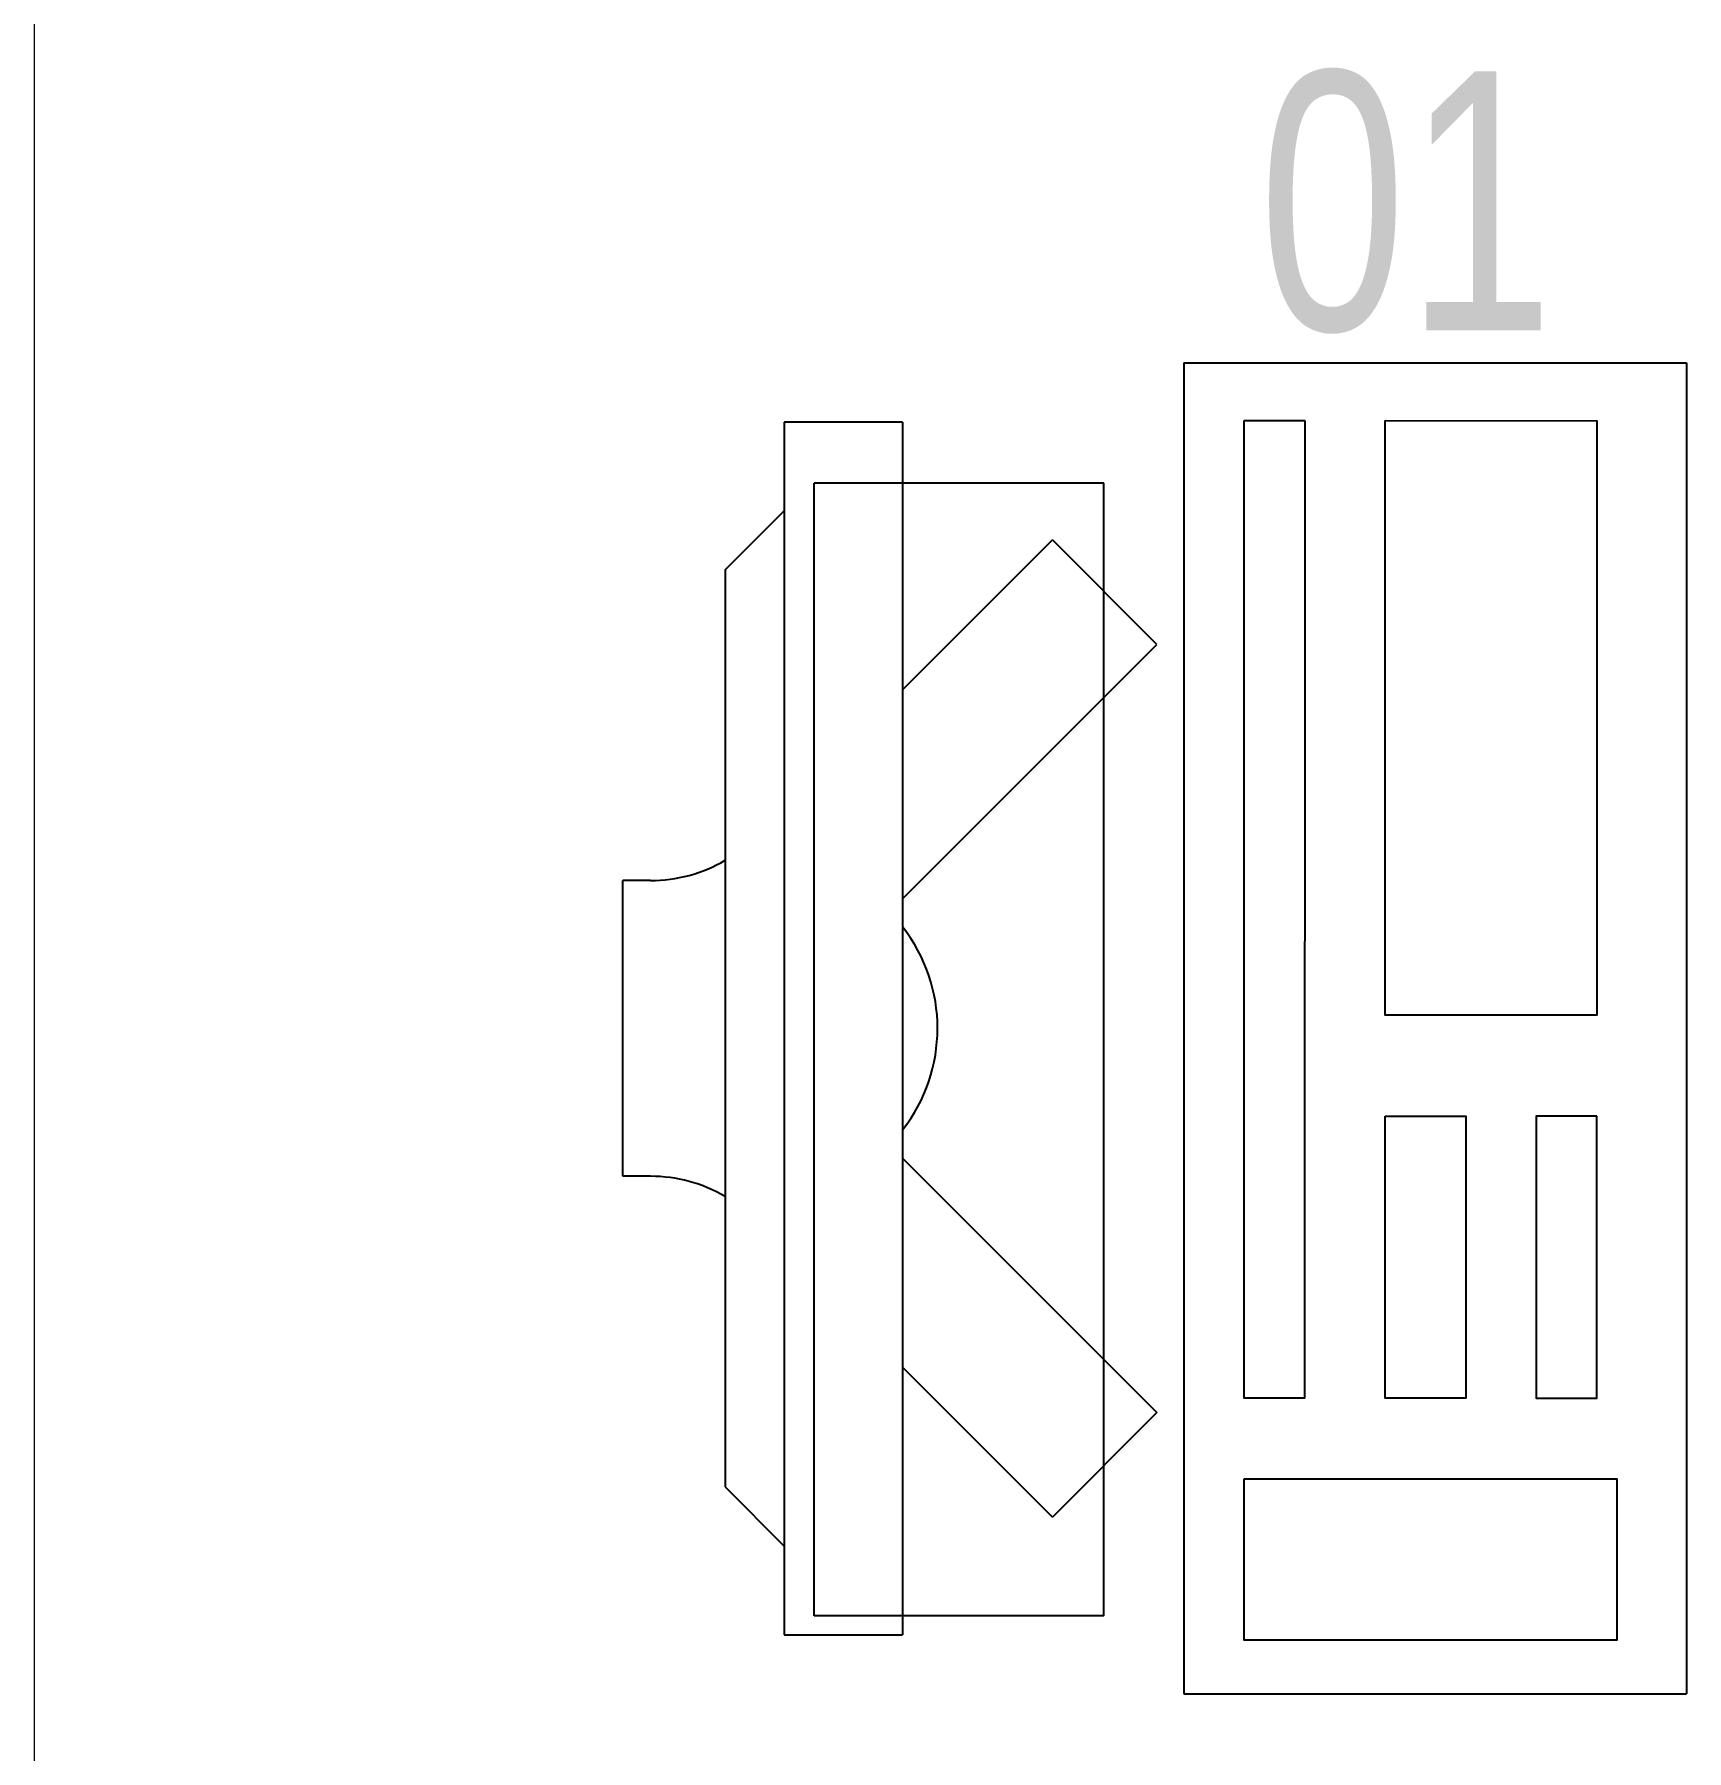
# Model space of a CAD drawing. Header units: millimetres. Extents: x 26027 to 581921, y 7230 to 233891.
# Drawn here: x 478386 to 478944, y 151806 to 152386 of the extents above; entities that cross this region are included whole.
import ezdxf

# ---------------------------------------------------------------- set-up
doc = ezdxf.new("R2010")
doc.units = ezdxf.units.MM
doc.header["$LTSCALE"] = 5
doc.layers.add('GE-ARCHITECTURAL_ELEMENTS', color=8, linetype='Continuous')
doc.layers.add('Medical Equipment and Furniture', color=163, linetype='Continuous', lineweight=0)
doc.styles.add('X3G_ENTITY_257CFD', font='swisscl.ttf', dxfattribs={"height": 200})

# ---------------------------------------------------------------- blocks, each defined once
blk = doc.blocks.new('ITCWLS1-P')
at = {"layer": 'GE-ARCHITECTURAL_ELEMENTS'}
for p, q in [((-0.17, 0.45), (-0.17, 0)), ((-0.17, 0.45), (0, 0.45)), ((0, 0.45), (0, 0)), ((-0.26509, 0.43, 0), (-0.30509, 0.43, 0)), ((-0.30509, 0.43, 0), (-0.30509, 0.02, 0)), ((-0.26509, 0.43, 0), (-0.26509, 0.02, 0)), ((-0.14957, 0.43047), (-0.12914, 0.43047)), ((-0.12914, 0.43047), (-0.12914, 0.40893)), ((-0.197, 0.40939), (-0.295, 0.40939)), ((-0.295, 0.02639), (-0.295, 0.40939)), ((-0.197, 0.02639), (-0.197, 0.40939)), ((-0.32509, 0.38, 0), (-0.30509, 0.4, 0)), ((-0.32509, 0.38, 0), (-0.32509, 0.07, 0)), ((-0.35032, 0.275), (-0.35961, 0.275)), ((-0.35961, 0.175), (-0.35961, 0.275)), ((-0.35032, 0.175), (-0.35961, 0.175)), ((-0.32509, 0.07, 0), (-0.30509, 0.05, 0)), ((-0.197, 0.02639), (-0.295, 0.02639)), ((-0.30509, 0.02, 0), (-0.26509, 0.02, 0)), ((-0.17, 0), (0, 0))]:
    blk.add_line(p, q, dxfattribs=at)
at = {"layer": 'GE-ARCHITECTURAL_ELEMENTS', "extrusion": (2.48281e-10, 3.18408e-10, -1)}
for p, q in [((-0.26509, 0.33952), (-0.21443, 0.39019)), ((-0.17907, 0.35483), (-0.21443, 0.39019)), ((-0.26509, 0.26881), (-0.17907, 0.35483))]:
    blk.add_line(p, q, dxfattribs=at)
at = {"layer": 'GE-ARCHITECTURAL_ELEMENTS', "extrusion": (2.48281e-10, -3.18408e-10, -1)}
for p, q in [((-0.26509, 0.18119), (-0.17907, 0.09517)), ((-0.26509, 0.11048), (-0.21443, 0.05981)), ((-0.17907, 0.09517), (-0.21443, 0.05981))]:
    blk.add_line(p, q, dxfattribs=at)
at = {"layer": 'GE-ARCHITECTURAL_ELEMENTS'}
for points in [[(-0.12914, 0.40893), (-0.12914, 0.09996), (-0.14957, 0.09996), (-0.14957, 0.43047)], [(-0.14957, 0.09997), (-0.14957, 0.09997), (-0.14957, 0.09997), (-0.14957, 0.09997), (-0.14957, 0.09997), (-0.14957, 0.09997), (-0.14957, 0.09997), (-0.14957, 0.09997), (-0.14957, 0.09997)], [(-0.14957, 0.09997), (-0.14957, 0.09997), (-0.14957, 0.09997), (-0.14957, 0.09997), (-0.14957, 0.09997), (-0.14957, 0.09997), (-0.14957, 0.09997), (-0.14957, 0.09997), (-0.14957, 0.09997), (-0.14957, 0.09997), (-0.14957, 0.09997), (-0.14957, 0.09997), (-0.14957, 0.09997), (-0.14957, 0.09997), (-0.14957, 0.09997), (-0.14957, 0.09997), (-0.14957, 0.09997), (-0.14957, 0.09997)], [(-0.14957, 0.09996), (-0.14957, 0.09996), (-0.14957, 0.09996), (-0.14957, 0.09996), (-0.14957, 0.09996), (-0.14957, 0.09996), (-0.14957, 0.09996), (-0.14957, 0.09996), (-0.14957, 0.09996), (-0.14957, 0.09996)], [(-0.14957, 0.09996), (-0.14957, 0.09996), (-0.14957, 0.09996), (-0.14957, 0.09996), (-0.14957, 0.09996), (-0.14957, 0.09996), (-0.14957, 0.09996)], [(-0.14957, 0.09997), (-0.14957, 0.09997), (-0.14957, 0.09997), (-0.14957, 0.09997), (-0.14957, 0.09997), (-0.14957, 0.09997), (-0.14957, 0.09997), (-0.14957, 0.09997), (-0.14957, 0.09997), (-0.14957, 0.09997)], [(-0.14957, 0.09997), (-0.14957, 0.09997), (-0.14957, 0.09997), (-0.14957, 0.09997), (-0.14957, 0.09997), (-0.14957, 0.09997), (-0.14957, 0.09997), (-0.14957, 0.09997), (-0.14957, 0.09997), (-0.14957, 0.09997), (-0.14957, 0.09997), (-0.14957, 0.09997), (-0.14957, 0.09997), (-0.14957, 0.09997), (-0.14957, 0.09997)], [(-0.14957, 0.09997), (-0.14957, 0.09997), (-0.14957, 0.09997), (-0.14957, 0.09997), (-0.14957, 0.09997), (-0.14957, 0.09997), (-0.14957, 0.09997), (-0.14957, 0.09997), (-0.14957, 0.09997), (-0.14957, 0.09997)], [(-0.14957, 0.09997), (-0.14957, 0.09997), (-0.14957, 0.09997), (-0.14957, 0.09997), (-0.14957, 0.09997), (-0.14957, 0.09997), (-0.14957, 0.09997), (-0.14957, 0.09997), (-0.14957, 0.09997), (-0.14957, 0.09997)], [(-0.14957, 0.09996), (-0.14957, 0.09996), (-0.14957, 0.09996), (-0.14957, 0.09996), (-0.14957, 0.09996), (-0.14957, 0.09996), (-0.14957, 0.09996), (-0.14957, 0.09996), (-0.14957, 0.09996), (-0.14957, 0.09996), (-0.14957, 0.09996), (-0.14957, 0.09996), (-0.14957, 0.09996), (-0.14957, 0.09996), (-0.14957, 0.09996), (-0.14957, 0.09996), (-0.14957, 0.09996), (-0.14957, 0.09996), (-0.14957, 0.09997), (-0.14957, 0.09997), (-0.14957, 0.09997), (-0.14957, 0.09997), (-0.14957, 0.09997), (-0.14957, 0.09997), (-0.14957, 0.09997), (-0.14957, 0.09997), (-0.14957, 0.09997), (-0.14957, 0.09997), (-0.14957, 0.09997), (-0.14957, 0.09997), (-0.14957, 0.09997), (-0.14957, 0.09997), (-0.14956, 0.09997), (-0.14956, 0.09997), (-0.14956, 0.09997), (-0.14956, 0.09996), (-0.14956, 0.09996), (-0.14956, 0.09996), (-0.14956, 0.09996), (-0.14956, 0.09996), (-0.14956, 0.09996), (-0.14956, 0.09996), (-0.14956, 0.09996), (-0.14956, 0.09996), (-0.14956, 0.09996), (-0.14956, 0.09996), (-0.14956, 0.09996), (-0.14956, 0.09996), (-0.14957, 0.09996), (-0.14957, 0.09996), (-0.14957, 0.09996), (-0.14957, 0.09996), (-0.14957, 0.09996), (-0.14957, 0.09996)], [(-0.14957, 0.09996), (-0.14957, 0.09996), (-0.14957, 0.09996), (-0.14957, 0.09996), (-0.14957, 0.09996), (-0.14957, 0.09996), (-0.14957, 0.09996), (-0.14957, 0.09996), (-0.14957, 0.09996), (-0.14957, 0.09996), (-0.14957, 0.09997), (-0.14957, 0.09997), (-0.14957, 0.09997), (-0.14957, 0.09996), (-0.14957, 0.09996), (-0.14957, 0.09996), (-0.14957, 0.09996), (-0.14957, 0.09996), (-0.14957, 0.09996), (-0.14957, 0.09997), (-0.14957, 0.09997), (-0.14957, 0.09997), (-0.14957, 0.09997), (-0.14957, 0.09997), (-0.14957, 0.09997), (-0.14957, 0.09997), (-0.14957, 0.09997), (-0.14957, 0.09997), (-0.14957, 0.09997), (-0.14957, 0.09997), (-0.14957, 0.09997), (-0.14957, 0.09997), (-0.14957, 0.09997), (-0.14957, 0.09997), (-0.14957, 0.09997), (-0.14957, 0.09997), (-0.14957, 0.09997), (-0.14957, 0.09997), (-0.14957, 0.09997), (-0.14957, 0.09997), (-0.14957, 0.09997), (-0.14957, 0.09997), (-0.14957, 0.09997), (-0.14957, 0.09997), (-0.14957, 0.09997), (-0.14957, 0.09997), (-0.14957, 0.09997), (-0.14957, 0.09997), (-0.14957, 0.09997), (-0.14957, 0.09997), (-0.14957, 0.09997), (-0.14957, 0.09997), (-0.14957, 0.09997), (-0.14957, 0.09997), (-0.14957, 0.09997), (-0.14957, 0.09997), (-0.14957, 0.09997), (-0.14957, 0.09997), (-0.14957, 0.09997), (-0.14957, 0.09997), (-0.14957, 0.09997), (-0.14957, 0.09997), (-0.14957, 0.09997), (-0.14957, 0.09997), (-0.14957, 0.09997), (-0.14957, 0.09997), (-0.14957, 0.09997), (-0.14957, 0.09997), (-0.14957, 0.09997), (-0.14957, 0.09997), (-0.14957, 0.09997), (-0.14957, 0.09997), (-0.14957, 0.09997), (-0.14957, 0.09997), (-0.14957, 0.09997), (-0.14957, 0.09997), (-0.14957, 0.09997), (-0.14957, 0.09997), (-0.14957, 0.09997), (-0.14957, 0.09997), (-0.14956, 0.09997), (-0.14957, 0.09997), (-0.14957, 0.09997), (-0.14957, 0.09997), (-0.14957, 0.09997), (-0.14956, 0.09997), (-0.14957, 0.09997), (-0.14957, 0.09997), (-0.14957, 0.09997), (-0.14957, 0.09997), (-0.14957, 0.09997), (-0.14957, 0.09997), (-0.14957, 0.09997), (-0.14957, 0.09997), (-0.14957, 0.09997), (-0.14957, 0.09997), (-0.14956, 0.09997), (-0.14957, 0.09996), (-0.14957, 0.09996), (-0.14957, 0.09996), (-0.14956, 0.09996), (-0.14957, 0.09996), (-0.14957, 0.09996), (-0.14957, 0.09996), (-0.14957, 0.09996), (-0.14957, 0.09996), (-0.14957, 0.09996), (-0.14957, 0.09996), (-0.14957, 0.09996), (-0.14957, 0.09996), (-0.14957, 0.09996)], [(-0.14957, 0.09996), (-0.14957, 0.09996), (-0.14957, 0.09996), (-0.14957, 0.09996), (-0.14957, 0.09996), (-0.14957, 0.09996), (-0.14957, 0.09996), (-0.14957, 0.09996)], [(-0.14957, 0.09996), (-0.14957, 0.09996), (-0.14957, 0.09996), (-0.14957, 0.09996), (-0.14957, 0.09996), (-0.14957, 0.09996), (-0.14957, 0.09996), (-0.14957, 0.09996), (-0.14957, 0.09996), (-0.14957, 0.09996), (-0.14957, 0.09996), (-0.14957, 0.09996), (-0.14957, 0.09996), (-0.14957, 0.09996), (-0.14957, 0.09996), (-0.14957, 0.09996), (-0.14957, 0.09996), (-0.14957, 0.09996), (-0.14957, 0.09996), (-0.14957, 0.09996), (-0.14957, 0.09996), (-0.14957, 0.09996), (-0.14957, 0.09996), (-0.14957, 0.09996), (-0.14957, 0.09996), (-0.14957, 0.09996), (-0.14957, 0.09996), (-0.14957, 0.09996), (-0.14957, 0.09996), (-0.14957, 0.09996), (-0.14957, 0.09996), (-0.14957, 0.09996), (-0.14957, 0.09996), (-0.14957, 0.09996), (-0.14957, 0.09996), (-0.14957, 0.09996), (-0.14957, 0.09996), (-0.14957, 0.09996), (-0.14957, 0.09996), (-0.14957, 0.09996), (-0.14957, 0.09996), (-0.14957, 0.09996), (-0.14957, 0.09996), (-0.14957, 0.09996), (-0.14957, 0.09996), (-0.14957, 0.09996), (-0.14957, 0.09996), (-0.14957, 0.09996), (-0.14956, 0.09996), (-0.14956, 0.09996), (-0.14956, 0.09996), (-0.14956, 0.09996), (-0.14957, 0.09996), (-0.14957, 0.09996), (-0.14957, 0.09996), (-0.14957, 0.09996), (-0.14957, 0.09996), (-0.14957, 0.09996), (-0.14956, 0.09996), (-0.14957, 0.09996), (-0.14957, 0.09996), (-0.14957, 0.09996), (-0.14957, 0.09996), (-0.14957, 0.09996), (-0.14957, 0.09996), (-0.14957, 0.09996), (-0.14957, 0.09996), (-0.14957, 0.09996), (-0.14957, 0.09996), (-0.14956, 0.09996), (-0.14956, 0.09996), (-0.14957, 0.09996), (-0.14957, 0.09996), (-0.14957, 0.09996), (-0.14957, 0.09996), (-0.14957, 0.09996), (-0.14957, 0.09996), (-0.14957, 0.09996), (-0.14957, 0.09996), (-0.14957, 0.09996), (-0.14957, 0.09996), (-0.14957, 0.09996), (-0.14957, 0.09996), (-0.14957, 0.09996), (-0.14957, 0.09996), (-0.14957, 0.09996), (-0.14957, 0.09996), (-0.14957, 0.09996), (-0.14957, 0.09996)], [(-0.14957, 0.09996), (-0.14957, 0.09996), (-0.14957, 0.09996), (-0.14957, 0.09996), (-0.14957, 0.09996), (-0.14957, 0.09996), (-0.14957, 0.09996), (-0.14957, 0.09996), (-0.14957, 0.09996), (-0.14957, 0.09996), (-0.14957, 0.09996), (-0.14957, 0.09996)], [(-0.14957, 0.09996), (-0.14957, 0.09996), (-0.14956, 0.09996), (-0.14956, 0.09996), (-0.14956, 0.09996), (-0.14956, 0.09996), (-0.14957, 0.09996)], [(-0.14957, 0.09996), (-0.14957, 0.09996), (-0.14957, 0.09996), (-0.14957, 0.09996), (-0.14957, 0.09996), (-0.14957, 0.09996), (-0.14957, 0.09996), (-0.14957, 0.09996), (-0.14957, 0.09996), (-0.14956, 0.09996), (-0.14956, 0.09996), (-0.14956, 0.09996), (-0.14956, 0.09996), (-0.14956, 0.09996), (-0.14956, 0.09996), (-0.14956, 0.09996), (-0.14957, 0.09996)]]:
    blk.add_lwpolyline(points, dxfattribs=at)
for points in [[(-0.1019, 0.43047), (-0.03039, 0.43047), (-0.03039, 0.22944), (-0.1019, 0.22944)], [(-0.1019, 0.19536), (-0.07466, 0.19536), (-0.07466, 0.09996), (-0.1019, 0.09996)], [(-0.03039, 0.19536), (-0.05082, 0.19536), (-0.05082, 0.09996), (-0.03039, 0.09996)], [(-0.14956, 0.09996), (-0.14956, 0.09996), (-0.14956, 0.09996), (-0.14956, 0.09996), (-0.14956, 0.09996), (-0.14956, 0.09996), (-0.14956, 0.09996), (-0.14956, 0.09996), (-0.14957, 0.09996), (-0.14957, 0.09996), (-0.14957, 0.09996), (-0.14957, 0.09996), (-0.14957, 0.09996), (-0.14957, 0.09996), (-0.14957, 0.09996), (-0.14957, 0.09996), (-0.14957, 0.09996), (-0.14957, 0.09996), (-0.14957, 0.09996), (-0.14957, 0.09996), (-0.14957, 0.09996), (-0.14957, 0.09996), (-0.14957, 0.09996), (-0.14957, 0.09996), (-0.14957, 0.09996), (-0.14957, 0.09996), (-0.14957, 0.09996), (-0.14957, 0.09996), (-0.14957, 0.09996), (-0.14957, 0.09996), (-0.14957, 0.09996), (-0.14957, 0.09996), (-0.14957, 0.09996), (-0.14957, 0.09996), (-0.14957, 0.09996), (-0.14957, 0.09996), (-0.14957, 0.09996), (-0.14957, 0.09996), (-0.14957, 0.09996), (-0.14957, 0.09996), (-0.14957, 0.09996), (-0.14957, 0.09996), (-0.14957, 0.09996), (-0.14957, 0.09996), (-0.14957, 0.09996), (-0.14957, 0.09996), (-0.14957, 0.09996), (-0.14957, 0.09996), (-0.14957, 0.09996), (-0.14957, 0.09996), (-0.14957, 0.09996), (-0.14957, 0.09996), (-0.14957, 0.09996), (-0.14957, 0.09996), (-0.14957, 0.09996), (-0.14957, 0.09996), (-0.14957, 0.09996), (-0.14956, 0.09996), (-0.14956, 0.09996), (-0.14956, 0.09996), (-0.14956, 0.09996), (-0.14956, 0.09996), (-0.14956, 0.09996), (-0.14956, 0.09996), (-0.14956, 0.09996), (-0.14956, 0.09996), (-0.14956, 0.09996), (-0.14956, 0.09996), (-0.14956, 0.09996), (-0.14956, 0.09996), (-0.14956, 0.09996), (-0.14956, 0.09996), (-0.14956, 0.09996), (-0.14956, 0.09996), (-0.14956, 0.09996), (-0.14956, 0.09996), (-0.14956, 0.09996), (-0.14956, 0.09996), (-0.14956, 0.09996), (-0.14956, 0.09996), (-0.14956, 0.09996), (-0.14956, 0.09996), (-0.14956, 0.09996), (-0.14956, 0.09996), (-0.14956, 0.09996), (-0.14956, 0.09996), (-0.14956, 0.09996), (-0.14956, 0.09996), (-0.14956, 0.09996), (-0.14957, 0.09996), (-0.14957, 0.09996), (-0.14957, 0.09996), (-0.14957, 0.09996), (-0.14957, 0.09996), (-0.14957, 0.09996), (-0.14957, 0.09996), (-0.14957, 0.09996), (-0.14957, 0.09996), (-0.14957, 0.09996), (-0.14957, 0.09996), (-0.14957, 0.09996), (-0.14957, 0.09996), (-0.14957, 0.09996), (-0.14957, 0.09996), (-0.14957, 0.09996), (-0.14957, 0.09996), (-0.14957, 0.09996), (-0.14957, 0.09996), (-0.14957, 0.09996), (-0.14957, 0.09996), (-0.14957, 0.09996), (-0.14957, 0.09996), (-0.14957, 0.09996), (-0.14957, 0.09996), (-0.14957, 0.09996), (-0.14957, 0.09996), (-0.14957, 0.09996), (-0.14957, 0.09996), (-0.14957, 0.09996), (-0.14957, 0.09996), (-0.14957, 0.09996), (-0.14957, 0.09996), (-0.14957, 0.09996), (-0.14957, 0.09996), (-0.14957, 0.09996), (-0.14957, 0.09996), (-0.14957, 0.09996), (-0.14957, 0.09996), (-0.14957, 0.09996), (-0.14957, 0.09996), (-0.14957, 0.09996), (-0.14957, 0.09996), (-0.14957, 0.09996), (-0.14957, 0.09996), (-0.14957, 0.09996), (-0.14957, 0.09996), (-0.14957, 0.09996), (-0.14957, 0.09996), (-0.14957, 0.09996), (-0.14957, 0.09996), (-0.14957, 0.09996), (-0.14957, 0.09996), (-0.14957, 0.09996), (-0.14957, 0.09996), (-0.14957, 0.09996), (-0.14957, 0.09996), (-0.14957, 0.09996), (-0.14957, 0.09996), (-0.14957, 0.09996), (-0.14957, 0.09996), (-0.14957, 0.09996), (-0.14957, 0.09996), (-0.14957, 0.09996), (-0.14957, 0.09996), (-0.14956, 0.09996), (-0.14956, 0.09996), (-0.14956, 0.09996), (-0.14956, 0.09996), (-0.14956, 0.09996), (-0.14956, 0.09996), (-0.14956, 0.09996), (-0.14956, 0.09996), (-0.14956, 0.09996), (-0.14956, 0.09996), (-0.14956, 0.09996), (-0.14956, 0.09996), (-0.14956, 0.09996), (-0.14956, 0.09996), (-0.14956, 0.09996), (-0.14956, 0.09996), (-0.14956, 0.09996), (-0.14956, 0.09996), (-0.14956, 0.09996), (-0.14956, 0.09996), (-0.14956, 0.09996), (-0.14956, 0.09996), (-0.14956, 0.09996), (-0.14956, 0.09996), (-0.14956, 0.09996), (-0.14956, 0.09996), (-0.14956, 0.09996), (-0.14956, 0.09996), (-0.14956, 0.09996), (-0.14956, 0.09996), (-0.14956, 0.09996), (-0.14956, 0.09996), (-0.14956, 0.09996), (-0.14956, 0.09996), (-0.14956, 0.09996), (-0.14956, 0.09996), (-0.14956, 0.09996), (-0.14956, 0.09996), (-0.14956, 0.09996), (-0.14956, 0.09996), (-0.14956, 0.09996), (-0.14956, 0.09996), (-0.14956, 0.09996), (-0.14956, 0.09996), (-0.14956, 0.09996), (-0.14956, 0.09996), (-0.14956, 0.09996), (-0.14957, 0.09996), (-0.14957, 0.09996), (-0.14957, 0.09996), (-0.14957, 0.09996), (-0.14957, 0.09996), (-0.14957, 0.09996), (-0.14957, 0.09996), (-0.14957, 0.09996), (-0.14957, 0.09996), (-0.14957, 0.09996), (-0.14957, 0.09996), (-0.14957, 0.09996), (-0.14957, 0.09996), (-0.14957, 0.09996), (-0.14957, 0.09996), (-0.14957, 0.09996), (-0.14957, 0.09996), (-0.14957, 0.09996), (-0.14957, 0.09996), (-0.14957, 0.09996), (-0.14957, 0.09996), (-0.14957, 0.09996), (-0.14957, 0.09996), (-0.14957, 0.09996), (-0.14957, 0.09996), (-0.14957, 0.09996), (-0.14957, 0.09996), (-0.14957, 0.09996), (-0.14957, 0.09996), (-0.14957, 0.09996), (-0.14957, 0.09996), (-0.14957, 0.09996), (-0.14957, 0.09996), (-0.14957, 0.09996), (-0.14956, 0.09996), (-0.14956, 0.09996), (-0.14956, 0.09996), (-0.14956, 0.09996), (-0.14956, 0.09996), (-0.14956, 0.09996), (-0.14956, 0.09996), (-0.14956, 0.09996), (-0.14956, 0.09996), (-0.14956, 0.09996), (-0.14956, 0.09996), (-0.14956, 0.09996), (-0.14956, 0.09996), (-0.14956, 0.09996), (-0.14956, 0.09996), (-0.14956, 0.09996), (-0.14956, 0.09996), (-0.14956, 0.09996), (-0.14956, 0.09996), (-0.14956, 0.09996), (-0.14956, 0.09996), (-0.14956, 0.09996), (-0.14956, 0.09996), (-0.14956, 0.09996), (-0.14956, 0.09996), (-0.14956, 0.09996), (-0.14956, 0.09996), (-0.14956, 0.09996), (-0.14956, 0.09996), (-0.14956, 0.09996), (-0.14956, 0.09996), (-0.14956, 0.09996), (-0.14956, 0.09996), (-0.14956, 0.09996), (-0.14956, 0.09996), (-0.14956, 0.09996), (-0.14956, 0.09996), (-0.14956, 0.09996), (-0.14956, 0.09996), (-0.14956, 0.09996), (-0.14956, 0.09996), (-0.14956, 0.09996)], [(-0.14957, 0.09996), (-0.14957, 0.09996), (-0.14957, 0.09996), (-0.14957, 0.09996), (-0.14957, 0.09996), (-0.14957, 0.09996), (-0.14957, 0.09996), (-0.14957, 0.09996), (-0.14957, 0.09996), (-0.14957, 0.09996), (-0.14957, 0.09996), (-0.14957, 0.09996), (-0.14957, 0.09996), (-0.14957, 0.09996), (-0.14957, 0.09996), (-0.14957, 0.09996), (-0.14957, 0.09996), (-0.14957, 0.09996), (-0.14957, 0.09996), (-0.14957, 0.09996), (-0.14957, 0.09996), (-0.14957, 0.09996), (-0.14957, 0.09996), (-0.14957, 0.09996), (-0.14957, 0.09996), (-0.14957, 0.09996), (-0.14957, 0.09996), (-0.14957, 0.09996), (-0.14957, 0.09996), (-0.14957, 0.09996), (-0.14957, 0.09996), (-0.14957, 0.09996), (-0.14957, 0.09996), (-0.14957, 0.09996), (-0.14957, 0.09996), (-0.14957, 0.09996), (-0.14957, 0.09996), (-0.14957, 0.09996), (-0.14957, 0.09996), (-0.14957, 0.09996), (-0.14957, 0.09996), (-0.14957, 0.09996), (-0.14957, 0.09996), (-0.14957, 0.09996), (-0.14957, 0.09996), (-0.14957, 0.09996), (-0.14957, 0.09996), (-0.14957, 0.09996), (-0.14957, 0.09996), (-0.14957, 0.09996), (-0.14957, 0.09996), (-0.14957, 0.09996), (-0.14957, 0.09996), (-0.14957, 0.09996), (-0.14957, 0.09996), (-0.14957, 0.09996), (-0.14957, 0.09996), (-0.14957, 0.09996), (-0.14957, 0.09996), (-0.14957, 0.09996), (-0.14957, 0.09996), (-0.14957, 0.09996), (-0.14957, 0.09996), (-0.14957, 0.09996), (-0.14957, 0.09996), (-0.14957, 0.09996), (-0.14957, 0.09996), (-0.14957, 0.09996), (-0.14957, 0.09996), (-0.14957, 0.09996), (-0.14957, 0.09996), (-0.14957, 0.09996), (-0.14957, 0.09996), (-0.14957, 0.09996), (-0.14957, 0.09996), (-0.14957, 0.09996), (-0.14957, 0.09996), (-0.14957, 0.09996), (-0.14957, 0.09996), (-0.14957, 0.09996), (-0.14957, 0.09996), (-0.14957, 0.09996), (-0.14957, 0.09996), (-0.14957, 0.09996), (-0.14957, 0.09996), (-0.14957, 0.09996), (-0.14957, 0.09996), (-0.14957, 0.09996), (-0.14957, 0.09996), (-0.14957, 0.09996), (-0.14957, 0.09996), (-0.14957, 0.09996), (-0.14957, 0.09996), (-0.14957, 0.09996), (-0.14957, 0.09996), (-0.14957, 0.09996), (-0.14957, 0.09996), (-0.14957, 0.09996), (-0.14957, 0.09996), (-0.14957, 0.09996), (-0.14957, 0.09996), (-0.14957, 0.09996), (-0.14957, 0.09996), (-0.14957, 0.09996), (-0.14957, 0.09996), (-0.14957, 0.09996), (-0.14957, 0.09996), (-0.14957, 0.09996), (-0.14957, 0.09996), (-0.14957, 0.09996), (-0.14957, 0.09996), (-0.14957, 0.09996), (-0.14957, 0.09996), (-0.14957, 0.09996), (-0.14957, 0.09996), (-0.14957, 0.09996), (-0.14957, 0.09996), (-0.14957, 0.09996), (-0.14957, 0.09996), (-0.14957, 0.09996), (-0.14957, 0.09996), (-0.14957, 0.09996), (-0.14957, 0.09996), (-0.14957, 0.09996), (-0.14957, 0.09996), (-0.14957, 0.09996), (-0.14957, 0.09996), (-0.14957, 0.09996), (-0.14957, 0.09996), (-0.14957, 0.09996), (-0.14957, 0.09996), (-0.14957, 0.09996), (-0.14957, 0.09996), (-0.14957, 0.09996), (-0.14957, 0.09996), (-0.14957, 0.09996), (-0.14957, 0.09996), (-0.14957, 0.09996), (-0.14957, 0.09996), (-0.14957, 0.09996), (-0.14957, 0.09996), (-0.14957, 0.09996), (-0.14957, 0.09996), (-0.14957, 0.09996), (-0.14957, 0.09996), (-0.14957, 0.09996), (-0.14957, 0.09996), (-0.14957, 0.09996), (-0.14957, 0.09996), (-0.14957, 0.09996), (-0.14957, 0.09996), (-0.14957, 0.09996), (-0.14957, 0.09996), (-0.14957, 0.09996), (-0.14957, 0.09996), (-0.14957, 0.09996), (-0.14957, 0.09996), (-0.14957, 0.09996), (-0.14957, 0.09996), (-0.14957, 0.09996), (-0.14957, 0.09996), (-0.14957, 0.09996), (-0.14957, 0.09996), (-0.14957, 0.09996), (-0.14957, 0.09996), (-0.14957, 0.09996), (-0.14957, 0.09996), (-0.14957, 0.09996), (-0.14957, 0.09996), (-0.14957, 0.09996), (-0.14957, 0.09996), (-0.14957, 0.09996), (-0.14957, 0.09996), (-0.14957, 0.09996), (-0.14957, 0.09996), (-0.14957, 0.09996), (-0.14957, 0.09996), (-0.14957, 0.09996), (-0.14957, 0.09996), (-0.14957, 0.09996), (-0.14957, 0.09996), (-0.14957, 0.09996), (-0.14957, 0.09996), (-0.14957, 0.09996), (-0.14957, 0.09996), (-0.14957, 0.09996), (-0.14957, 0.09996), (-0.14957, 0.09996), (-0.14957, 0.09996), (-0.14957, 0.09996), (-0.14957, 0.09996), (-0.14957, 0.09996), (-0.14957, 0.09996), (-0.14957, 0.09996), (-0.14957, 0.09996), (-0.14957, 0.09996), (-0.14957, 0.09996), (-0.14957, 0.09996), (-0.14957, 0.09996), (-0.14957, 0.09996), (-0.14957, 0.09996), (-0.14957, 0.09996), (-0.14957, 0.09996), (-0.14957, 0.09996), (-0.14957, 0.09996), (-0.14957, 0.09996), (-0.14957, 0.09996), (-0.14957, 0.09996), (-0.14957, 0.09996), (-0.14957, 0.09996), (-0.14957, 0.09996), (-0.14957, 0.09996), (-0.14957, 0.09996), (-0.14957, 0.09996)], [(-0.14957, 0.09996), (-0.14957, 0.09996), (-0.14957, 0.09996), (-0.14957, 0.09996), (-0.14957, 0.09996), (-0.14957, 0.09996), (-0.14957, 0.09996), (-0.14957, 0.09996), (-0.14957, 0.09996), (-0.14957, 0.09996), (-0.14957, 0.09996), (-0.14957, 0.09996), (-0.14957, 0.09996), (-0.14957, 0.09996), (-0.14957, 0.09996), (-0.14957, 0.09996), (-0.14957, 0.09996), (-0.14957, 0.09996), (-0.14957, 0.09996), (-0.14957, 0.09996), (-0.14957, 0.09996), (-0.14957, 0.09996), (-0.14957, 0.09996), (-0.14957, 0.09996), (-0.14957, 0.09996), (-0.14957, 0.09996), (-0.14957, 0.09996), (-0.14957, 0.09996), (-0.14957, 0.09996), (-0.14957, 0.09996), (-0.14957, 0.09996), (-0.14957, 0.09996), (-0.14957, 0.09996), (-0.14957, 0.09996), (-0.14957, 0.09996), (-0.14957, 0.09996), (-0.14957, 0.09996), (-0.14957, 0.09996), (-0.14957, 0.09996), (-0.14957, 0.09996), (-0.14957, 0.09996), (-0.14957, 0.09996), (-0.14957, 0.09996), (-0.14957, 0.09996), (-0.14957, 0.09996), (-0.14957, 0.09996), (-0.14957, 0.09996), (-0.14957, 0.09996), (-0.14957, 0.09996), (-0.14957, 0.09996), (-0.14957, 0.09996), (-0.14957, 0.09996), (-0.14957, 0.09996), (-0.14957, 0.09996), (-0.14957, 0.09996), (-0.14957, 0.09996), (-0.14957, 0.09996), (-0.14957, 0.09996), (-0.14957, 0.09996), (-0.14957, 0.09996), (-0.14957, 0.09996), (-0.14957, 0.09996), (-0.14957, 0.09996), (-0.14957, 0.09996), (-0.14957, 0.09996), (-0.14957, 0.09996), (-0.14957, 0.09996), (-0.14957, 0.09996), (-0.14957, 0.09996), (-0.14957, 0.09996), (-0.14957, 0.09996), (-0.14957, 0.09996), (-0.14957, 0.09996), (-0.14957, 0.09996), (-0.14957, 0.09996), (-0.14957, 0.09996), (-0.14957, 0.09996), (-0.14957, 0.09996), (-0.14957, 0.09996), (-0.14957, 0.09996), (-0.14957, 0.09996), (-0.14957, 0.09996), (-0.14957, 0.09996), (-0.14957, 0.09996), (-0.14957, 0.09996), (-0.14957, 0.09996), (-0.14957, 0.09996), (-0.14957, 0.09996), (-0.14957, 0.09996), (-0.14957, 0.09996), (-0.14957, 0.09996), (-0.14957, 0.09996), (-0.14957, 0.09996), (-0.14957, 0.09996), (-0.14957, 0.09996), (-0.14957, 0.09996), (-0.14957, 0.09996), (-0.14957, 0.09996), (-0.14957, 0.09996), (-0.14957, 0.09996), (-0.14957, 0.09996), (-0.14957, 0.09996), (-0.14957, 0.09996), (-0.14957, 0.09996), (-0.14957, 0.09996), (-0.14957, 0.09996), (-0.14957, 0.09996), (-0.14957, 0.09996), (-0.14957, 0.09996), (-0.14957, 0.09996), (-0.14957, 0.09996), (-0.14957, 0.09996), (-0.14957, 0.09996), (-0.14957, 0.09996), (-0.14957, 0.09996), (-0.14957, 0.09996), (-0.14957, 0.09996), (-0.14957, 0.09996), (-0.14957, 0.09996), (-0.14957, 0.09996), (-0.14957, 0.09996), (-0.14957, 0.09996), (-0.14957, 0.09996), (-0.14957, 0.09996), (-0.14957, 0.09996), (-0.14957, 0.09996), (-0.14957, 0.09996), (-0.14957, 0.09996), (-0.14957, 0.09996), (-0.14957, 0.09996), (-0.14957, 0.09996), (-0.14957, 0.09996), (-0.14957, 0.09996), (-0.14957, 0.09996), (-0.14957, 0.09996), (-0.14957, 0.09996), (-0.14957, 0.09996), (-0.14957, 0.09996), (-0.14957, 0.09996), (-0.14957, 0.09996), (-0.14957, 0.09996), (-0.14957, 0.09996), (-0.14957, 0.09996), (-0.14957, 0.09996), (-0.14957, 0.09996), (-0.14957, 0.09996), (-0.14957, 0.09996), (-0.14957, 0.09996), (-0.14957, 0.09996), (-0.14957, 0.09996), (-0.14957, 0.09996), (-0.14957, 0.09996), (-0.14957, 0.09996), (-0.14957, 0.09996), (-0.14957, 0.09996), (-0.14957, 0.09996), (-0.14957, 0.09996), (-0.14957, 0.09996), (-0.14957, 0.09996), (-0.14957, 0.09996), (-0.14957, 0.09996), (-0.14957, 0.09996), (-0.14957, 0.09996), (-0.14957, 0.09996), (-0.14957, 0.09996), (-0.14957, 0.09996), (-0.14957, 0.09996), (-0.14957, 0.09996), (-0.14957, 0.09996), (-0.14957, 0.09996), (-0.14957, 0.09996), (-0.14957, 0.09996), (-0.14957, 0.09996), (-0.14957, 0.09996), (-0.14957, 0.09996), (-0.14957, 0.09996), (-0.14957, 0.09996), (-0.14957, 0.09996), (-0.14957, 0.09996), (-0.14957, 0.09996), (-0.14957, 0.09996), (-0.14957, 0.09996), (-0.14957, 0.09996), (-0.14957, 0.09996), (-0.14957, 0.09996), (-0.14957, 0.09996), (-0.14957, 0.09996), (-0.14957, 0.09996), (-0.14957, 0.09996), (-0.14957, 0.09996), (-0.14957, 0.09996), (-0.14957, 0.09996), (-0.14957, 0.09996), (-0.14957, 0.09996), (-0.14957, 0.09996), (-0.14957, 0.09996), (-0.14957, 0.09996), (-0.14957, 0.09996), (-0.14957, 0.09996), (-0.14957, 0.09996), (-0.14957, 0.09996), (-0.14957, 0.09996), (-0.14957, 0.09996), (-0.14957, 0.09996), (-0.14957, 0.09996), (-0.14957, 0.09996), (-0.14957, 0.09996), (-0.14957, 0.09996), (-0.14957, 0.09996), (-0.14957, 0.09996), (-0.14957, 0.09996), (-0.14957, 0.09996), (-0.14957, 0.09996), (-0.14957, 0.09996), (-0.14957, 0.09996), (-0.14957, 0.09996), (-0.14957, 0.09996), (-0.14957, 0.09996), (-0.14957, 0.09996)], [(-0.14957, 0.0727), (-0.02358, 0.0727), (-0.02358, 0.01818), (-0.14957, 0.01818)]]:
    blk.add_lwpolyline(points, close=True, dxfattribs=at)
for centre, radius, start, end in [((-0.35032, 0.325), 0.05, 270, 300.30934), ((-0.3089, 0.225), 0.05564, 321.94311, 38.05689), ((-0.35032, 0.125), 0.05, 59.69066, 90)]:
    blk.add_arc(centre, radius, start, end, dxfattribs=at)
blk = doc.blocks.new('GF21043-P')
at = {"color": 0}
blk.add_line((0.8, 0.75), (-0.8, 0.75), dxfattribs=at)

msp = doc.modelspace()

# ---------------------------------------------------------------- block references
at = {"layer": 'Medical Equipment and Furniture', "extrusion": (-1.19919e-18, 8.17187e-07, 1), "xscale": 1000.000000000002, "yscale": 1000.000000000002, "zscale": 1000.000000000002, "rotation": 90}
msp.add_blockref('GF21043-P', (479135.81, 152035.27, 2.49), dxfattribs=at)
at = {"layer": 'Medical Equipment and Furniture', "extrusion": (-2.20203e-06, 2.34751e-05, 1), "xscale": 1000.000000000001, "yscale": 1000.000000000001, "zscale": 1000.000000000001, "rotation": 359.9985892363079}
msp.add_blockref('ITCWLS1-P', (478944.43, 151824.89, 4.88), dxfattribs=at)

# ---------------------------------------------------------------- texts
at = {"layer": 'Medical Equipment and Furniture', "insert": (478849.62, 152373.43, 2.37), "char_height": 87.473, "attachment_point": 2, "style": 'X3G_ENTITY_257CFD'}
msp.add_mtext('01', dxfattribs=at)

doc.saveas('drawing.dxf')
